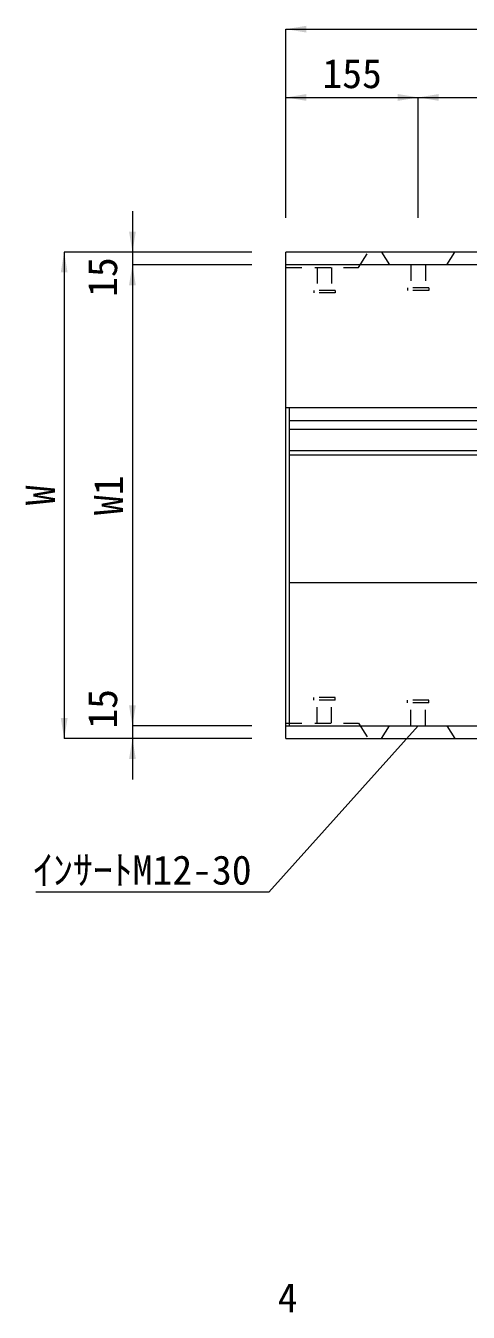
# Model space of a CAD drawing. Units: millimetres at full size. Extents: x 50430 to 101606, y 69050 to 91573.
# Drawn here: x 93177 to 93696, y 80286 to 81793 of the extents above; entities that cross this region are included whole.
import ezdxf
from ezdxf.enums import TextEntityAlignment as Align

# ---------------------------------------------------------------- set-up
doc = ezdxf.new("R2010")
doc.units = ezdxf.units.MM
doc.header["$LTSCALE"] = 50
doc.linetypes.add('USER1', pattern=[0.675, 0.375, -0.3])
for name, color, linetype, lineweight in [('インサート', 3, 'USER1', 9), ('寸法線', 7, 'Continuous', 13), ('引出線', 4, 'Continuous', 13), ('本体', 2, 'Continuous', 9)]:
    doc.layers.add(name, color=color, linetype=linetype, lineweight=lineweight)
doc.styles.add('ＭＳ ゴシック', font='')
doc.styles.get('ＭＳ ゴシック').set_extended_font_data('MS Gothic')

# ---------------------------------------------------------------- blocks, each defined once
blk = doc.blocks.new('filled_arrow')
at = {"color": 0, "linetype": 'Continuous', "lineweight": -2}
blk.add_solid([(7.5, 1.25), (0, 0), (7.5, -1.25)], dxfattribs=at)

msp = doc.modelspace()

# ---------------------------------------------------------------- linework, layer by layer
at = {"layer": 'インサート'}
for p, q in [((93518.56, 81510), (93518.56, 81483)), ((93535.56, 81510), (93535.56, 81483)), ((93628.56, 81513), (93628.56, 81486)), ((93628.56, 81513), (93628.56, 81486)), ((93645.56, 81513), (93645.56, 81486)), ((93624.56, 81486), (93624.56, 81483)), ((93649.56, 81486), (93624.56, 81486)), ((93649.56, 81486), (93649.56, 81483)), ((93514.56, 81483), (93514.56, 81480)), ((93539.56, 81483), (93514.56, 81483)), ((93539.56, 81480), (93514.56, 81480)), ((93539.56, 81483), (93539.56, 81480)), ((93649.56, 81483), (93624.56, 81483)), ((93649.56, 81483), (93624.56, 81483)), ((93539.56, 81006), (93514.56, 81006)), ((93514.56, 81002.99), (93514.56, 81006)), ((93539.56, 81002.99), (93514.56, 81002.99)), ((93518.56, 80975.99), (93518.56, 81002.99)), ((93535.56, 80975.99), (93535.56, 81002.99)), ((93539.56, 81002.99), (93539.56, 81006)), ((93624.56, 80999.99), (93624.56, 81003)), ((93649.56, 81003), (93624.56, 81003)), ((93649.56, 80999.99), (93649.56, 81003)), ((93649.56, 80999.99), (93624.56, 80999.99)), ((93628.56, 80973), (93628.56, 80999.99)), ((93628.56, 80973), (93628.56, 80999.99)), ((93645.56, 80973), (93645.56, 80999.99))]:
    msp.add_line(p, q, dxfattribs=at)
at = {"layer": '寸法線'}
for p, q in [((93482.06, 81789.05), (94480.06, 81789.05)), ((93482.06, 81568), (93482.06, 81789.05)), ((93482.06, 81709.05), (93637.06, 81709.05)), ((93482.06, 81568), (93482.06, 81709.05)), ((93637.06, 81709.05), (94325.06, 81709.05)), ((93637.06, 81568), (93637.06, 81709.05)), ((93637.06, 81568), (93637.06, 81709.05)), ((93302.07, 81576), (93302.07, 81465)), ((93222.07, 81528), (93222.07, 80958)), ((93442.06, 81528), (93222.07, 81528)), ((93442.06, 81528), (93302.07, 81528)), ((93302.07, 81513), (93302.07, 80973)), ((93442.06, 81513), (93302.07, 81513)), ((93442.06, 81513), (93302.07, 81513)), ((93302.07, 81021), (93302.07, 80910)), ((93442.06, 80973), (93302.07, 80973)), ((93442.06, 80973), (93302.07, 80973)), ((93442.06, 80958), (93222.07, 80958)), ((93442.06, 80958), (93302.07, 80958))]:
    msp.add_line(p, q, dxfattribs=at)
at = {"layer": '引出線'}
msp.add_lwpolyline([(93636.81, 80973), (93461.81, 80778), (93188.72, 80778)], dxfattribs=at)
at = {"layer": '本体'}
for p, q in [((93482.06, 81513), (93482.06, 81528)), ((94480.06, 81528), (93482.06, 81528)), ((93594.06, 81528), (93603.56, 81513)), ((93670.56, 81513), (93680.06, 81528)), ((94480.06, 81345.5), (93482.06, 81345.5)), ((94476.06, 81140.5), (93486.06, 81140.5)), ((93482.06, 80958), (93482.06, 80973)), ((93594.06, 80958), (93603.56, 80973)), ((93670.56, 80973), (93680.06, 80958)), ((93482.06, 80958), (94480.06, 80958))]:
    msp.add_line(p, q, dxfattribs=at)
at = {"layer": '本体', "linetype": 'USER1'}
for p, q in [((93567.06, 81510), (93578.56, 81528)), ((93482.06, 81510), (93567.06, 81510)), ((93482.06, 80976), (93567.06, 80976)), ((93567.06, 80976), (93578.56, 80958))]:
    msp.add_line(p, q, dxfattribs=at)
at = {"layer": '本体', "lineweight": 20}
for p, q in [((94480.06, 81513), (93482.06, 81513)), ((93482.06, 80973), (93482.06, 81513)), ((93482.06, 80973), (94480.06, 80973))]:
    msp.add_line(p, q, dxfattribs=at)
at = {"layer": '本体', "color": 4, "lineweight": 5}
for p, q in [((93486.06, 80973), (93486.06, 81345.5)), ((93486.06, 81295.5), (94476.06, 81295.5))]:
    msp.add_line(p, q, dxfattribs=at)
at = {"layer": '本体', "lineweight": 13}
for p, q in [((93486.06, 81330.5), (94476.06, 81330.5)), ((93486.06, 81320.5), (94476.06, 81320.5))]:
    msp.add_line(p, q, dxfattribs=at)
at = {"layer": '本体', "lineweight": 18}
msp.add_line((93486.06, 81290.5), (94476.06, 81290.5), dxfattribs=at)

# ---------------------------------------------------------------- block references
at = {"layer": '寸法線', "xscale": 3.2, "yscale": 3.2}
for p in [(93482.06, 81789.05), (93482.06, 81709.05), (93637.06, 81709.05)]:
    msp.add_blockref('filled_arrow', p, dxfattribs=at)
for p, rotation in [((93637.06, 81709.05), 180), ((93302.07, 81528), 90), ((93222.07, 81528), 270), ((93302.07, 81513), 270), ((93302.07, 81513), 270), ((93302.07, 80973), 90), ((93302.07, 80973), 90), ((93222.07, 80958), 90), ((93302.07, 80958), 270)]:
    msp.add_blockref('filled_arrow', p, dxfattribs=dict(at, rotation=rotation))
at = {"layer": '引出線', "xscale": 0.16, "yscale": 0.16, "rotation": 228.1}
msp.add_blockref('filled_arrow', (93636.81, 80973), dxfattribs=at)

# ---------------------------------------------------------------- texts
at = {"layer": '寸法線', "style": 'ＭＳ ゴシック'}
for s, p in [('155', (93559.56, 81737.05)), ('4', (93484.06, 80303.12))]:
    msp.add_text(s, height=34.18, dxfattribs=at).set_placement(p, align=Align.MIDDLE_CENTER)
for s, p in [('15', (93267.07, 81498.57)), ('W1', (93274.07, 81243)), ('W', (93194.07, 81243)), ('15', (93267.07, 80992.82))]:
    msp.add_text(s, height=34.18, rotation=90, dxfattribs=at).set_placement(p, align=Align.MIDDLE_CENTER)
at = {"layer": '引出線', "style": 'ＭＳ ゴシック'}
msp.add_text('ｲﾝｻｰﾄM12-30', height=34.18, dxfattribs=at).set_placement((93441.81, 80821.2), align=Align.TOP_RIGHT)

doc.saveas('drawing.dxf')
